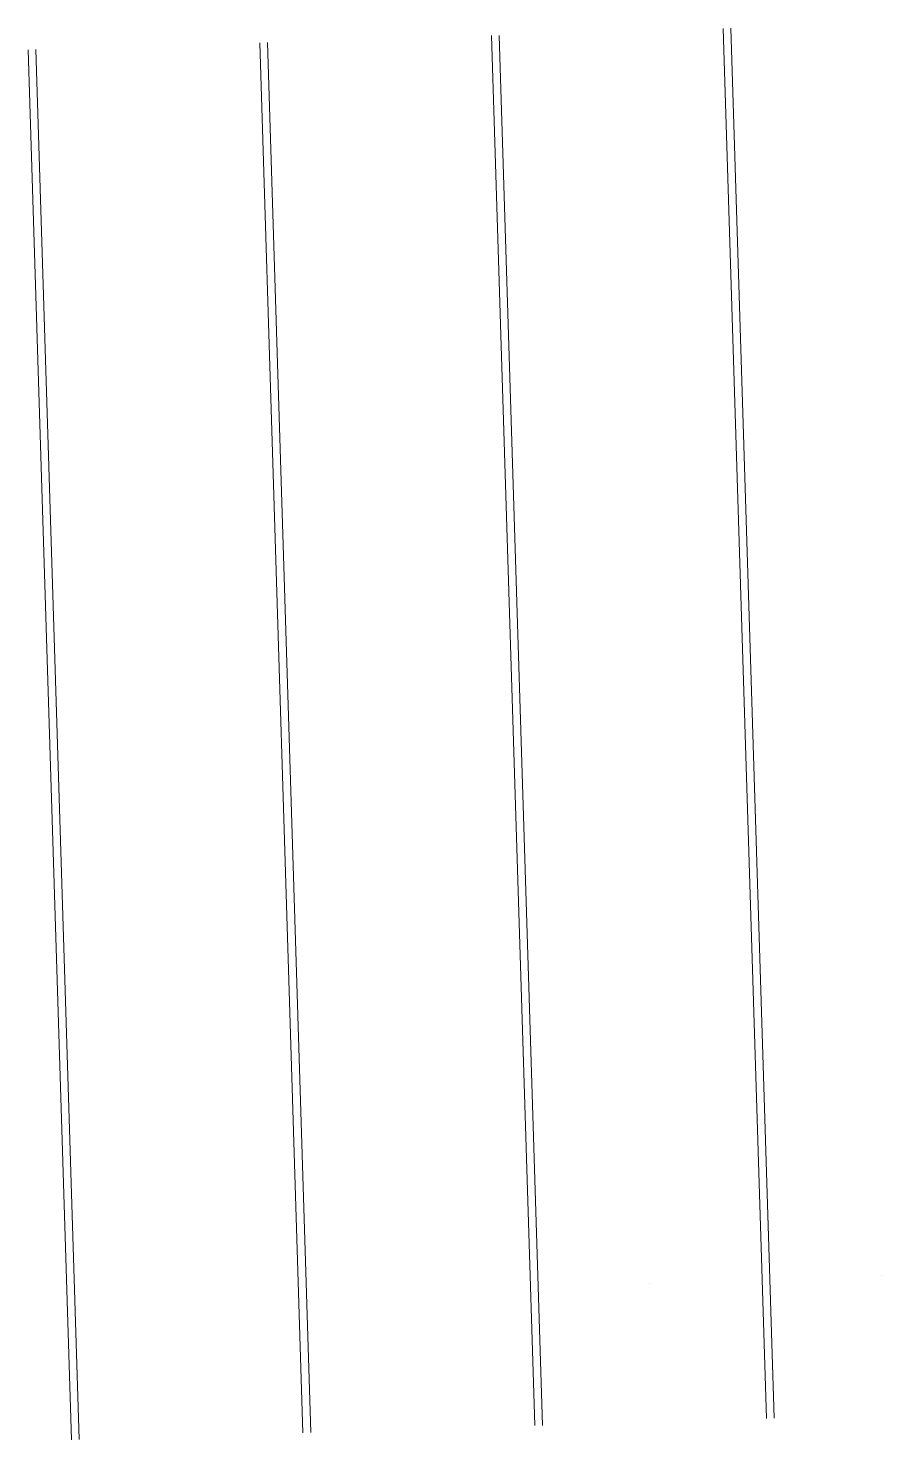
# Paper-space layout 'Strutture' of a CAD drawing. Header units: inches. Extents: x 12 to 502792, y 9 to 4346447.
# Drawn here: x 502781.08 to 502792.13, y 4346429.1 to 4346447.37 of the extents above.
import ezdxf

# ---------------------------------------------------------------- set-up
doc = ezdxf.new("R2010")
doc.units = ezdxf.units.IN
doc.header["$MEASUREMENT"] = 0
doc.layers.add('cm_struttura', color=250, linetype='Continuous', lineweight=9)
doc.layers.add('cp_piattaforme volumi_linea', color=4, linetype='Continuous', lineweight=25)

psp = doc.layouts.new('Strutture')

# ---------------------------------------------------------------- linework, layer by layer
at = {"layer": 'cm_struttura'}
for points in [[(502790.078, 4346447.362), (502790.636, 4346429.372)], [(502790.178, 4346447.365), (502790.736, 4346429.375)], [(502784.081, 4346447.177), (502784.639, 4346429.188)], [(502784.181, 4346447.18), (502784.739, 4346429.191)], [(502787.08, 4346447.27), (502787.638, 4346429.28)], [(502787.18, 4346447.273), (502787.738, 4346429.283)], [(502781.083, 4346447.085), (502781.641, 4346429.096)], [(502781.183, 4346447.088), (502781.741, 4346429.099)]]:
    psp.add_lwpolyline(points, dxfattribs=at)
at = {"layer": 'cp_piattaforme volumi_linea'}
for points in [[(502792.13, 4346431.218), (502792.13, 4346431.218)], [(502792.13, 4346431.218), (502792.13, 4346431.218)], [(502789.127, 4346431.125), (502789.127, 4346431.125)]]:
    psp.add_lwpolyline(points, dxfattribs=at)

doc.saveas('drawing.dxf')
